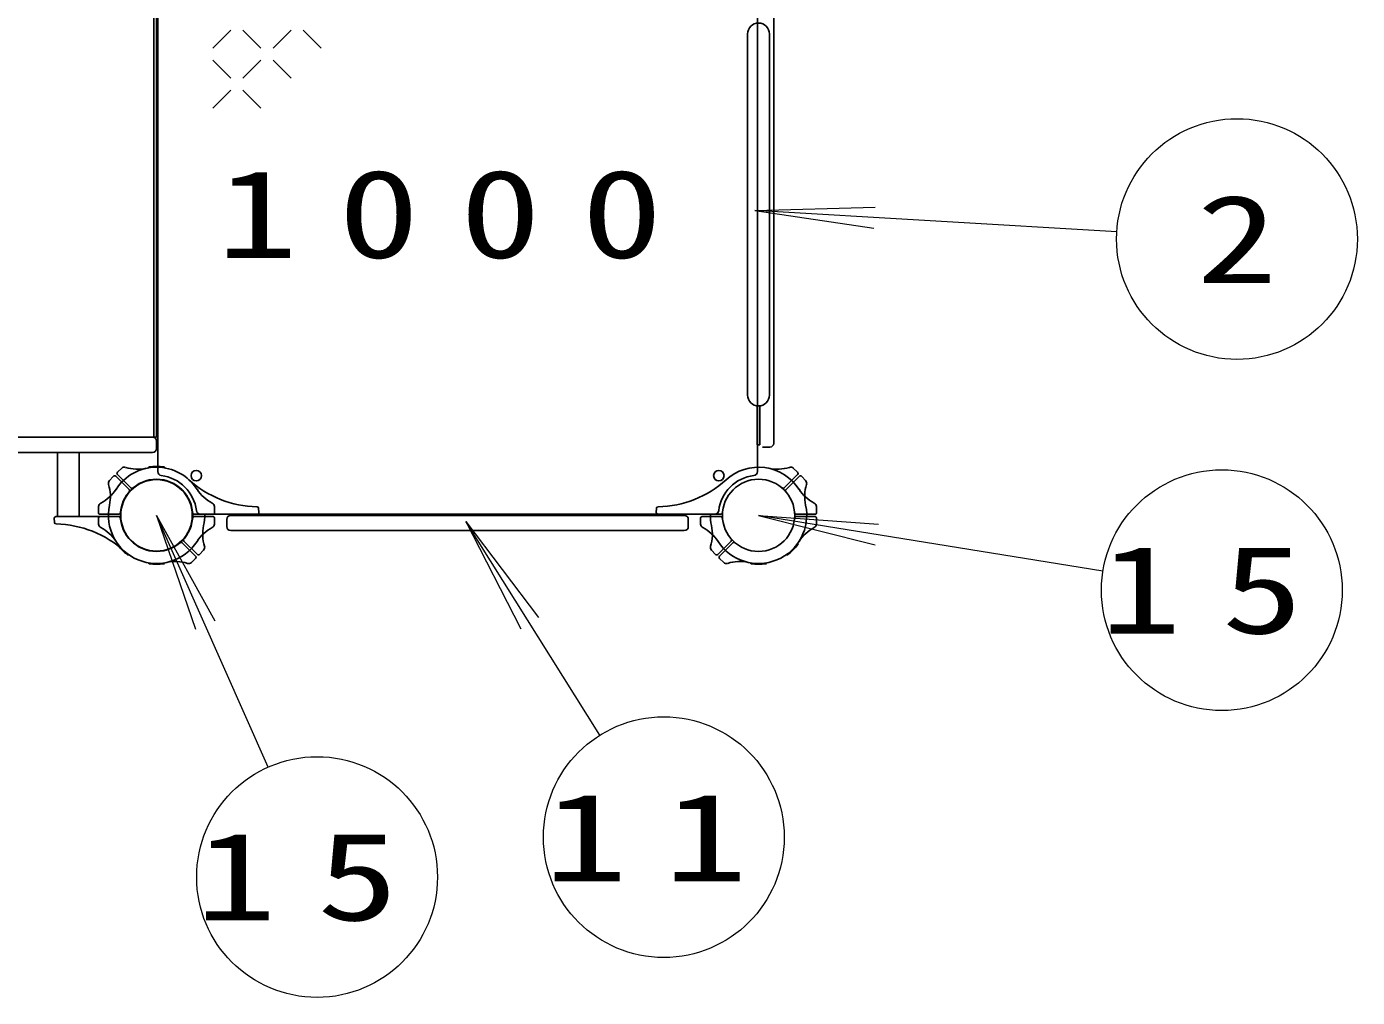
# Model space of a CAD drawing. Units: millimetres on the paper, scale 1:50. Extents: x -385 to 0, y -594 to 267.
# Drawn here: x -276.23 to -243.07, y 103.63 to 127.83 of the extents above; entities that cross this region are included whole.
import ezdxf
from ezdxf.enums import TextEntityAlignment as Align

# ---------------------------------------------------------------- set-up
doc = ezdxf.new("R2010")
doc.units = ezdxf.units.MM
doc.layers.add('LY_1', color=7, linetype='Continuous', lineweight=25)
doc.styles.add('ＭＳ ゴシック', font='')
doc.styles.get('ＭＳ ゴシック').set_extended_font_data('MS Gothic')

msp = doc.modelspace()

# ---------------------------------------------------------------- linework, layer by layer
at = {"layer": 'LY_1'}
for p, q in [((-272.958, 123.142), (-272.958, 129.705)), ((-258.018, 123.142), (-258.018, 129.705)), ((-273.052, 128.692), (-273.052, 123.142)), ((-272.988, 128.692), (-272.988, 123.142)), ((-257.608, 123.142), (-257.608, 128.842)), ((-258.26, 127.642), (-258.26, 123.142)), ((-257.716, 127.642), (-257.716, 123.142)), ((-273.052, 117.592), (-273.052, 123.142)), ((-272.988, 117.592), (-272.988, 123.142)), ((-272.958, 123.142), (-272.958, 116.734)), ((-258.26, 118.642), (-258.26, 123.142)), ((-258.018, 123.142), (-258.018, 116.734)), ((-257.716, 118.642), (-257.716, 123.142)), ((-257.608, 123.142), (-257.608, 117.442)), ((-258.02, 117.402), (-258.02, 118.372)), ((-257.956, 117.402), (-257.956, 118.372)), ((-272.988, 117.592), (-287.988, 117.592)), ((-272.988, 117.492), (-272.988, 117.312)), ((-257.956, 117.402), (-258.02, 117.402)), ((-273.088, 117.212), (-287.888, 117.212)), ((-275.46, 115.612), (-275.46, 117.212)), ((-274.916, 115.612), (-274.916, 117.212)), ((-257.708, 117.342), (-257.888, 117.342)), ((-273.962, 116.717), (-273.847, 116.824)), ((-273.188, 116.825), (-273.188, 116.829)), ((-272.788, 116.825), (-272.788, 116.829)), ((-257.015, 116.717), (-257.13, 116.824)), ((-274.063, 116.616), (-274.171, 116.501)), ((-273.673, 116.284), (-274.006, 116.617)), ((-273.63, 116.326), (-273.963, 116.659)), ((-257.347, 116.326), (-257.014, 116.659)), ((-257.304, 116.284), (-256.971, 116.617)), ((-256.914, 116.616), (-256.806, 116.501)), ((-274.437, 115.714), (-274.432, 115.859)), ((-271.54, 115.714), (-271.545, 115.871)), ((-270.44, 115.714), (-270.445, 115.819)), ((-260.537, 115.714), (-260.532, 115.819)), ((-256.54, 115.714), (-256.545, 115.859)), ((-275.537, 115.57), (-275.532, 115.465)), ((-273.926, 115.612), (-275.497, 115.612)), ((-274.437, 115.571), (-274.432, 115.414)), ((-273.926, 115.672), (-274.397, 115.672)), ((-272.051, 115.672), (-265.488, 115.672)), ((-272.051, 115.612), (-271.58, 115.612)), ((-271.54, 115.571), (-271.545, 115.425)), ((-271.238, 115.362), (-271.238, 115.542)), ((-259.838, 115.642), (-271.138, 115.642)), ((-265.488, 115.672), (-258.926, 115.672)), ((-259.738, 115.362), (-259.738, 115.542)), ((-259.437, 115.571), (-259.432, 115.425)), ((-258.926, 115.612), (-259.397, 115.612)), ((-257.051, 115.672), (-256.58, 115.672)), ((-257.051, 115.612), (-256.58, 115.612)), ((-256.54, 115.571), (-256.545, 115.414)), ((-259.838, 115.262), (-271.138, 115.262)), ((-273.967, 114.947), (-273.969, 114.945)), ((-272.347, 114.958), (-272.014, 114.625)), ((-272.304, 115.001), (-271.971, 114.667)), ((-271.914, 114.668), (-271.814, 114.775)), ((-259.063, 114.668), (-259.162, 114.775)), ((-258.673, 115.001), (-259.006, 114.667)), ((-258.63, 114.958), (-258.963, 114.625)), ((-257.01, 114.947), (-257.008, 114.945)), ((-273.684, 114.664), (-273.686, 114.662)), ((-273.188, 114.459), (-273.188, 114.456)), ((-272.788, 114.459), (-272.788, 114.456)), ((-272.015, 114.567), (-272.121, 114.468)), ((-258.962, 114.567), (-258.856, 114.468)), ((-258.188, 114.459), (-258.188, 114.456)), ((-257.788, 114.459), (-257.788, 114.456)), ((-257.293, 114.664), (-257.291, 114.662))]:
    msp.add_line(p, q, dxfattribs=at)
at = {"layer": 'LY_1', "lineweight": 13}
for p, q in [((-271.586, 127.29), (-271.136, 127.74)), ((-270.386, 127.29), (-270.836, 127.74)), ((-270.086, 127.29), (-269.636, 127.74)), ((-268.886, 127.29), (-269.336, 127.74)), ((-271.136, 126.54), (-271.586, 126.99)), ((-270.836, 126.54), (-270.386, 126.99)), ((-269.636, 126.54), (-270.086, 126.99)), ((-271.586, 125.79), (-271.136, 126.24)), ((-270.386, 125.79), (-270.836, 126.24)), ((-258.083, 123.242), (-255.084, 123.327)), ((-258.083, 123.242), (-255.115, 122.805)), ((-249.062, 122.708), (-258.083, 123.242)), ((-272.988, 115.642), (-272.015, 112.804)), ((-272.988, 115.642), (-271.537, 113.016)), ((-270.205, 109.369), (-272.988, 115.642)), ((-265.28, 115.488), (-263.914, 112.817)), ((-265.28, 115.488), (-263.471, 113.095)), ((-261.942, 110.162), (-265.28, 115.488)), ((-257.988, 115.642), (-255.08, 114.907)), ((-257.988, 115.642), (-254.996, 115.424)), ((-249.407, 114.255), (-257.988, 115.642))]:
    msp.add_line(p, q, dxfattribs=at)
for centre in [(-246.067, 122.53), (-246.445, 113.777), (-260.349, 107.62), (-268.988, 106.626)]:
    msp.add_circle(centre, 3, dxfattribs=at)
at = {"layer": 'LY_1'}
for centre, radius in [((-271.999, 116.632), 0.13), ((-258.978, 116.632), 0.13), ((-272.988, 115.642), 0.9), ((-272.988, 115.642), 0.891), ((-257.988, 115.642), 0.9)]:
    msp.add_circle(centre, radius, dxfattribs=at)
for centre, radius, start, end in [((-257.988, 127.642), 0.272, 0, 180), ((-257.988, 118.642), 0.272, 180, 0), ((-273.088, 117.492), 0.1, 360, 90), ((-257.708, 117.442), 0.1, 270, 0), ((-273.088, 117.312), 0.1, 270, 360), ((-272.988, 115.642), 1.2, 32.7272, 147.2728), ((-273.788, 116.743), 0.1, 72.4588, 133), ((-273.456, 117.792), 1, 252.4588, 282.2728), ((-273.168, 116.829), 0.02, 98.6269, 180), ((-272.988, 115.642), 1.22, 90, 98.6269), ((-272.988, 115.642), 1.22, 81.3731, 90), ((-272.858, 116.734), 0.1, 180, 263.2128), ((-272.808, 116.829), 0.02, 0, 81.3731), ((-257.988, 115.642), 1.2, 32.7272, 132.2172), ((-258.118, 116.734), 0.1, 276.7872, 0), ((-257.521, 117.792), 1, 257.7272, 287.5412), ((-257.189, 116.743), 0.1, 47, 107.5412), ((-274.089, 116.441), 0.1, 137, 197.5412), ((-275.138, 116.11), 1, 347.7272, 17.5412), ((-274.034, 116.589), 0.04, 45, 137), ((-273.935, 116.688), 0.04, 133, 225), ((-272.988, 115.642), 1, 6.7872, 83.2128), ((-270.435, 118.456), 2.6, 227.7828, 268.9158), ((-260.542, 118.456), 2.6, 271.0842, 312.2172), ((-257.988, 115.642), 1, 96.7872, 173.2128), ((-257.042, 116.688), 0.04, 315, 47), ((-256.943, 116.589), 0.04, 43, 135), ((-255.839, 116.11), 1, 162.4588, 192.2728), ((-256.888, 116.441), 0.1, 342.4588, 43), ((-274.839, 116.832), 1, 297.4588, 327.2728), ((-273.701, 116.256), 0.04, 319.2707, 45), ((-273.602, 116.355), 0.04, 225, 310.7293), ((-271.138, 116.832), 1, 212.7272, 242.5412), ((-257.375, 116.355), 0.04, 229.2707, 315), ((-257.276, 116.256), 0.04, 135, 220.7293), ((-256.138, 116.832), 1, 212.7272, 242.5412), ((-274.332, 115.856), 0.1, 117.4588, 178), ((-272.988, 115.642), 1.2, 167.7272, 327.2728), ((-271.896, 115.772), 0.1, 186.7872, 270), ((-271.645, 115.856), 0.1, 2, 62.5412), ((-270.485, 115.817), 0.04, 3, 88.9159), ((-260.492, 115.817), 0.04, 91.0841, 177), ((-259.081, 115.772), 0.1, 270, 353.2128), ((-257.988, 115.642), 1.2, 212.7272, 12.2728), ((-256.645, 115.856), 0.1, 2, 62.5412), ((-275.497, 115.572), 0.04, 90, 183), ((-275.492, 115.467), 0.04, 183, 268.9158), ((-275.542, 112.828), 2.6, 47.7828, 88.9159), ((-274.397, 115.712), 0.04, 178, 270), ((-274.397, 115.572), 0.04, 90, 182), ((-274.332, 115.429), 0.1, 182, 242.5412), ((-273.926, 115.712), 0.04, 270, 355.7293), ((-273.926, 115.572), 0.04, 4.2707, 90), ((-272.051, 115.712), 0.04, 184.2707, 270), ((-272.051, 115.572), 0.04, 90, 175.7293), ((-272.988, 115.642), 1.2, 347.7272, 1.4325), ((-271.645, 115.429), 0.1, 297.4588, 358), ((-271.58, 115.712), 0.04, 270, 2), ((-271.58, 115.572), 0.04, 358, 90), ((-271.138, 115.542), 0.1, 90, 180), ((-270.48, 115.712), 0.04, 270, 3), ((-260.497, 115.712), 0.04, 177, 270), ((-259.838, 115.542), 0.1, 0, 90), ((-259.397, 115.572), 0.04, 90, 182), ((-259.332, 115.429), 0.1, 182, 242.5412), ((-257.988, 115.642), 1.2, 178.5675, 192.2728), ((-258.926, 115.712), 0.04, 270, 355.7293), ((-258.926, 115.572), 0.04, 4.2707, 90), ((-257.051, 115.712), 0.04, 184.2707, 270), ((-257.051, 115.572), 0.04, 90, 175.7293), ((-256.645, 115.429), 0.1, 297.4588, 358), ((-256.58, 115.712), 0.04, 270, 2), ((-256.58, 115.572), 0.04, 358, 90), ((-274.839, 114.453), 1, 32.7272, 62.5412), ((-271.138, 114.453), 1, 117.4588, 147.2728), ((-270.839, 115.175), 1, 167.7272, 197.5412), ((-271.138, 115.362), 0.1, 180, 270), ((-259.838, 115.362), 0.1, 270, 0), ((-259.839, 114.453), 1, 32.7272, 62.5412), ((-260.138, 115.175), 1, 342.4588, 12.2728), ((-256.138, 114.453), 1, 117.4588, 147.2728), ((-273.955, 114.931), 0.02, 135, 216.3731), ((-272.988, 115.642), 1.22, 216.3731, 225), ((-272.988, 115.642), 1.22, 225, 233.6269), ((-272.375, 114.93), 0.04, 45, 130.7293), ((-272.276, 115.029), 0.04, 139.2707, 225), ((-271.888, 114.843), 0.1, 317, 17.5412), ((-259.089, 114.843), 0.1, 162.4588, 223), ((-258.701, 115.029), 0.04, 315, 40.7293), ((-258.602, 114.93), 0.04, 49.2707, 135), ((-257.988, 115.642), 1.22, 306.3731, 315), ((-257.988, 115.642), 1.22, 315, 323.6269), ((-257.022, 114.931), 0.02, 323.6269, 45), ((-273.7, 114.676), 0.02, 233.6269, 315), ((-273.168, 114.456), 0.02, 180, 261.3731), ((-272.988, 115.642), 1.22, 261.3731, 270), ((-272.988, 115.642), 1.22, 270, 278.6269), ((-272.808, 114.456), 0.02, 278.6269, 0), ((-272.521, 113.492), 1, 72.4588, 102.2728), ((-272.189, 114.541), 0.1, 252.4588, 313), ((-272.042, 114.597), 0.04, 313, 45), ((-271.943, 114.696), 0.04, 225, 317), ((-259.034, 114.696), 0.04, 223, 315), ((-258.935, 114.597), 0.04, 135, 227), ((-258.788, 114.541), 0.1, 227, 287.5412), ((-258.456, 113.492), 1, 77.7272, 107.5412), ((-258.168, 114.456), 0.02, 180, 261.3731), ((-257.988, 115.642), 1.22, 261.3731, 270), ((-257.988, 115.642), 1.22, 270, 278.6269), ((-257.808, 114.456), 0.02, 278.6269, 0), ((-257.277, 114.676), 0.02, 225, 306.3731)]:
    msp.add_arc(centre, radius, start, end, dxfattribs=at)

# ---------------------------------------------------------------- texts
at = {"layer": 'LY_1', "style": 'ＭＳ ゴシック', "width": 1.35}
msp.add_text('2', height=2.199, dxfattribs=at).set_placement((-246.067, 122.53), align=Align.MIDDLE_CENTER)
at = {"layer": 'LY_1', "char_height": 2.199, "style": 'ＭＳ ゴシック'}
for s, insert, attachment_point in [('\\T1.5;\\W1.35;1000', (-271.488, 123.142), 4), ('\\T1.5;\\W1.35;15', (-246.445, 113.777), 5), ('\\T1.43;\\W1.4;11', (-260.349, 107.62), 5), ('\\T1.5;\\W1.35;15', (-268.988, 106.626), 5)]:
    msp.add_mtext(s, dxfattribs=dict(at, insert=insert, attachment_point=attachment_point))

doc.saveas('drawing.dxf')
